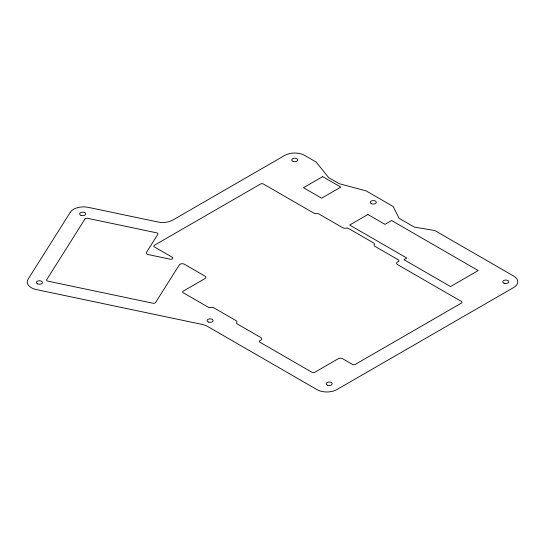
<?xml version="1.0" encoding="UTF-8"?>
<svg xmlns="http://www.w3.org/2000/svg" width="545" height="545" viewBox="0 0 545 545"><rect width="100%" height="100%" fill="white"/><g stroke="black" fill="none" stroke-linecap="round" stroke-linejoin="round"><path stroke-width="0.82" d="M70.319 212.223L28.095 279.197A14.068 8.12 0 0 0 36.501 289.606L202.25 324.439A14.068 8.12 0 0 1 207.386 326.332L316.965 389.6A14.068 8.12 0 0 0 336.858 389.6L513.642 287.535A14.068 8.12 0 0 0 513.642 276.049L434.774 230.521L414.289 227.081L399.09 218.3L393.17 206.494L366.07 190.852L339.085 183.658L328.649 177.636L316.195 162.056L304.669 155.4A14.068 8.12 0 0 0 284.776 155.4L172.697 220.112A14.068 8.12 0 0 1 157.941 221.999L88.345 207.373A14.068 8.12 0 0 0 70.319 212.223M84.952 219.022L46.72 279.653A2.044 1.179 0 0 0 47.946 281.166L152.968 303.231A2.044 1.179 0 0 0 155.584 302.529L179.325 264.87A3.059 1.771 0 0 1 184.367 264.223L204.94 276.104A3.059 1.771 0 0 1 204.94 278.604L183.29 291.105A2.044 1.179 0 0 0 183.29 292.774L208.449 307.298A2.044 1.179 0 0 0 210.69 307.55A3.059 1.771 0 0 1 214.056 307.932L236.067 320.637A3.059 1.771 0 0 1 236.721 322.579A2.044 1.179 0 0 0 237.157 323.873L260.878 337.566A3.059 1.771 0 0 1 260.878 340.066L259.972 340.584A2.044 1.179 0 0 0 259.972 342.253L311.938 372.255A2.044 1.179 0 0 0 314.826 372.255L338.281 358.712A3.059 1.771 0 0 1 342.607 358.712L352.431 364.38A2.01 1.158 0 0 0 355.272 364.38L461.411 303.102A2.01 1.158 0 0 0 461.411 301.46L397.462 264.543A3.059 1.771 0 0 1 397.462 262.043L398.361 261.518A2.044 1.179 0 0 0 398.361 259.856L374.906 246.313A3.059 1.771 0 0 1 374.252 244.371A2.044 1.179 0 0 0 373.816 243.077L348.391 228.396A2.044 1.179 0 0 0 346.15 228.144A3.059 1.771 0 0 1 342.791 227.769L318.852 213.947A2.044 1.179 0 0 0 316.877 213.64A3.059 1.771 0 0 1 313.92 213.184L263.399 184.019A2.044 1.179 0 0 0 260.517 184.019L154.419 245.27A2.044 1.179 0 0 0 154.419 246.94L172.261 257.24A2.044 1.179 0 0 1 172.54 258.705A2.044 1.179 0 0 1 170.122 259.182L148.329 254.597A3.059 1.771 0 0 1 146.496 252.335L157.846 234.336A2.044 1.179 0 0 0 156.619 232.824L87.568 218.313A2.044 1.179 0 0 0 84.952 219.022M322.66 176.641L303.483 187.712L321.625 198.189L340.809 187.119L322.66 176.641M367.909 214.498L349.658 225.037L406.795 258.023L403.954 259.665L450.531 286.554L478.231 270.558L391.569 220.527L384.954 224.342L367.909 214.498M371.629 203.769A3.011 1.737 0 0 0 376.309 202.433A3.011 1.737 0 0 0 371.969 200.758A3.011 1.737 0 0 0 371.629 203.769M293.224 161.449A3.011 1.737 0 0 0 297.747 159.944A3.011 1.737 0 0 0 293.224 158.438A3.011 1.737 0 0 0 293.224 161.449M80.973 215.357A3.011 1.737 0 0 0 85.66 214.022A3.011 1.737 0 0 0 81.314 212.346A3.011 1.737 0 0 0 80.973 215.357M37.741 283.931A3.011 1.737 0 0 0 42.428 282.596A3.011 1.737 0 0 0 38.082 280.92A3.011 1.737 0 0 0 37.741 283.931M208.422 322.047A3.011 1.737 0 0 0 213.102 320.719A3.011 1.737 0 0 0 208.762 319.043A3.011 1.737 0 0 0 208.422 322.047M327.491 385.206A3.011 1.737 0 0 0 332.178 383.878A3.011 1.737 0 0 0 327.838 382.202A3.011 1.737 0 0 0 327.491 385.206M504.111 283.236A3.011 1.737 0 0 0 508.792 281.908A3.011 1.737 0 0 0 504.452 280.232A3.011 1.737 0 0 0 504.111 283.236"/></g></svg>
